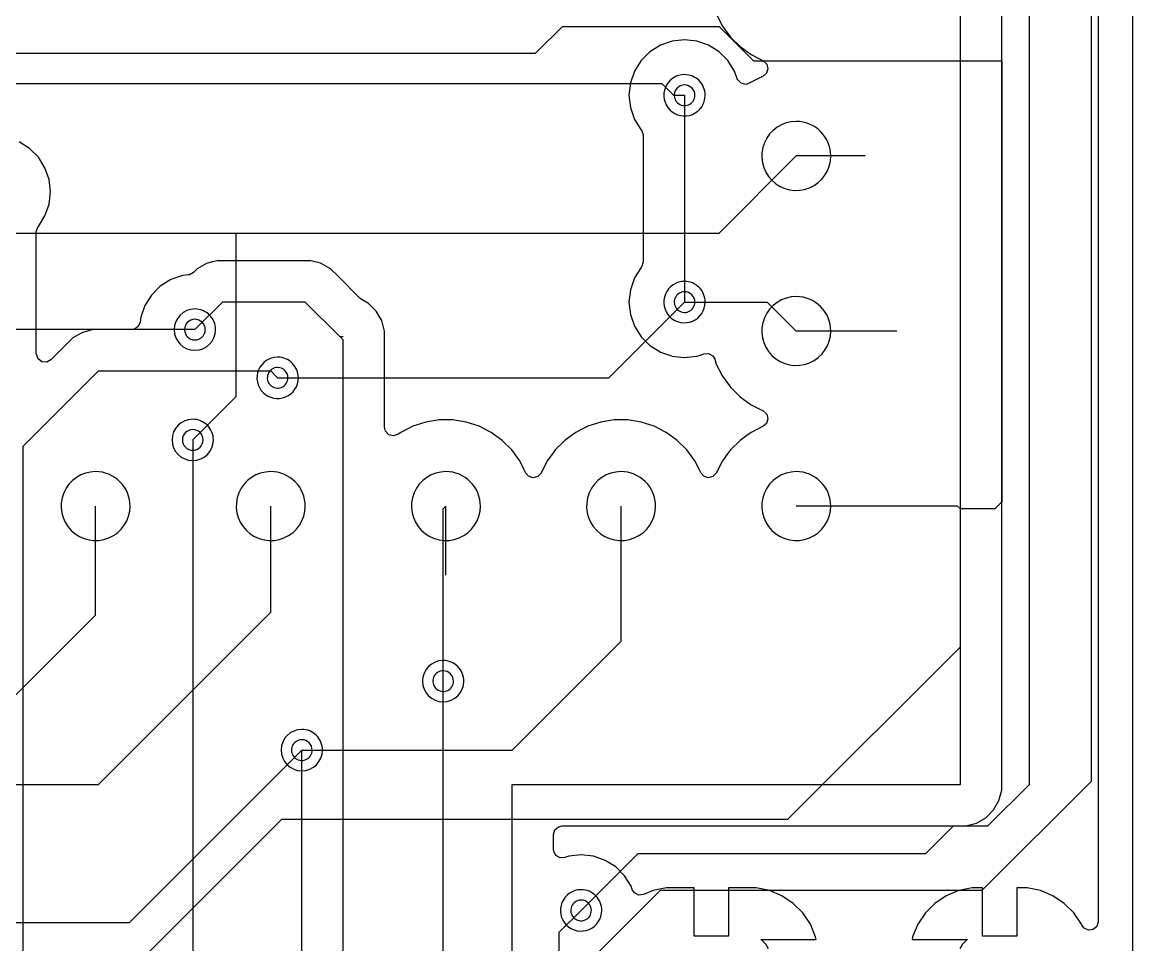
# Model space of a CAD drawing. Header units: millimetres. Extents: x 10 to 287, y 10 to 200.
# Drawn here: x 129.4 to 145.5, y 120.68 to 134.07 of the extents above; entities that cross this region are included whole.
import ezdxf

# ---------------------------------------------------------------- set-up
doc = ezdxf.new("R2010")
doc.units = ezdxf.units.MM
doc.layers.get('0').update_dxf_attribs({"linetype": 'CONTINUOUS'})

msp = doc.modelspace()

# ---------------------------------------------------------------- linework, layer by layer
at = {"color": 7}
for points in [[(144.9995, 149.0002), (144.9995, 121.0152), (144.9798, 120.9482), (144.927, 120.9024), (144.8579, 120.8925), (144.7943, 120.9215), (144.7609, 120.9678), (144.7555, 120.9809), (144.7555, 120.9809), (144.6461, 121.1447), (144.6461, 121.1447), (144.5068, 121.2839), (144.5068, 121.284), (144.343, 121.3934), (144.343, 121.3934), (144.161, 121.4688), (144.161, 121.4688), (143.9678, 121.5072), (143.8193, 121.5072), (143.8193, 120.8072), (143.3193, 120.8072), (143.3193, 121.5072), (143.1708, 121.5072), (142.9776, 121.4688), (142.9776, 121.4688), (142.7956, 121.3934), (142.7956, 121.3934), (142.6319, 121.284), (142.6318, 121.2839), (142.4926, 121.1447), (142.4926, 121.1447), (142.3831, 120.9809), (142.3831, 120.9809), (142.3077, 120.7989), (142.3077, 120.7989), (142.2995, 120.7572), (143.1023, 120.7572), (143.0851, 120.7473), (143.0293, 120.6914), (142.9898, 120.623)], [(145.5, 110.8072), (145.5, 148.1072)], [(144.9, 123.0587), (144.9, 147.1072)], [(140.2189, 120.623), (140.1794, 120.6914), (140.1235, 120.7473), (140.1063, 120.7572), (140.9092, 120.7572), (140.9009, 120.7989), (140.9009, 120.7989), (140.8255, 120.9809), (140.8255, 120.9809), (140.7161, 121.1447), (140.7161, 121.1447), (140.5768, 121.2839), (140.5768, 121.284), (140.413, 121.3934), (140.413, 121.3934), (140.231, 121.4688), (140.231, 121.4688), (140.0378, 121.5072), (139.6393, 121.5072), (139.6393, 120.8072), (139.1393, 120.8072), (139.1393, 121.5072), (138.7408, 121.5072), (138.5476, 121.4688), (138.5476, 121.4688), (138.4067, 121.4104), (138.3372, 121.4029), (138.2748, 121.4342), (138.2422, 121.484), (138.2258, 121.531), (138.2258, 121.531), (138.1298, 121.6837), (138.0023, 121.8113), (137.8995, 121.8759), (137.8495, 121.9073), (137.6793, 121.9668), (137.6792, 121.9668), (137.5, 121.987), (137.5, 121.987), (137.3208, 121.9668), (137.3207, 121.9668), (137.2655, 121.9475), (137.1957, 121.9439), (137.135, 121.9787), (137.1028, 122.0406), (137.1005, 122.0645), (137.1005, 122.2827), (137.1202, 122.3497), (137.173, 122.3955), (137.2245, 122.4067), (143.0791, 122.4067), (143.0791, 122.4067), (143.2318, 122.4476), (143.3687, 122.5267), (143.4805, 122.6385), (143.5596, 122.7754), (143.6005, 122.9281), (143.6005, 146.0863)], [(143, 123.0072), (143, 146.0072)], [(144, 123.0072), (144, 144.0072)], [(139.4611, 134.1872), (139.5505, 134.0118), (139.6662, 133.8526), (139.8054, 133.7134), (139.9646, 133.5977), (140.088, 133.5348), (140.1412, 133.5077), (140.192, 133.4597), (140.2088, 133.3919), (140.1863, 133.3258), (140.1412, 133.2867), (139.9646, 133.1967), (139.9537, 133.1888), (139.8879, 133.1653), (139.8198, 133.1812), (139.7711, 133.2313), (139.7638, 133.2482), (139.7258, 133.3567), (139.6688, 133.4475), (139.6298, 133.5095), (139.5023, 133.637), (139.3495, 133.733), (139.1793, 133.7926), (139.1792, 133.7926), (139, 133.8128), (139, 133.8128), (138.8208, 133.7926), (138.8207, 133.7926), (138.6505, 133.733), (138.4977, 133.637), (138.3702, 133.5095), (138.2742, 133.3567), (138.2146, 133.1865), (138.2146, 133.1865), (138.1944, 133.0072), (138.1944, 133.0072), (138.2146, 132.828), (138.2146, 132.8279), (138.2742, 132.6577), (138.3345, 132.5617), (138.3673, 132.5095), (138.3702, 132.5049), (138.3724, 132.5021), (138.3733, 132.4999), (138.3739, 132.499), (138.3737, 132.4989), (138.3989, 132.4374), (138.3995, 132.4248), (138.3995, 130.5896), (138.3798, 130.5226), (138.3724, 130.5123), (138.3702, 130.5095), (138.2742, 130.3567), (138.2146, 130.1865), (138.2146, 130.1865), (138.1944, 130.0072), (138.1944, 130.0072), (138.2146, 129.828), (138.2146, 129.8279), (138.2742, 129.6577), (138.3565, 129.5267), (138.3702, 129.5049), (138.4977, 129.3774), (138.5125, 129.3681), (138.6298, 129.2944), (138.6505, 129.2814), (138.8099, 129.2256), (138.8207, 129.2218), (138.8208, 129.2218), (139, 129.2016), (139, 129.2016), (139, 129.2016), (139.1792, 129.2218), (139.1793, 129.2218), (139.1793, 129.2218), (139.1793, 129.2218), (139.1793, 129.2218), (139.2104, 129.2327), (139.2792, 129.2568), (139.349, 129.2604), (139.4096, 129.2256), (139.4381, 129.1781), (139.4611, 129.1072), (139.5505, 128.9318), (139.6662, 128.7726), (139.8054, 128.6334), (139.9646, 128.5177), (140.0606, 128.4688), (140.1412, 128.4277), (140.192, 128.3797), (140.2088, 128.3119), (140.1863, 128.2458), (140.1412, 128.2067), (139.9646, 128.1167), (139.9013, 128.0708), (139.8054, 128.001), (139.8054, 128.001), (139.8054, 128.001), (139.6662, 127.8618), (139.6662, 127.8618), (139.6662, 127.8618), (139.6255, 127.8058), (139.5505, 127.7026), (139.4605, 127.526), (139.4125, 127.4752), (139.3447, 127.4584), (139.2786, 127.4809), (139.2395, 127.526), (139.2112, 127.5815), (139.1495, 127.7026), (139.0338, 127.8618), (138.8946, 128.001), (138.7354, 128.1167), (138.7163, 128.1265), (138.56, 128.2061), (138.3728, 128.2669), (138.1784, 128.2977), (138.1784, 128.2977), (137.9816, 128.2977), (137.9816, 128.2977), (137.7872, 128.2669), (137.6, 128.2061), (137.4246, 128.1167), (137.3613, 128.0708), (137.2654, 128.001), (137.2654, 128.001), (137.2654, 128.001), (137.1262, 127.8618), (137.1262, 127.8618), (137.1262, 127.8618), (137.0855, 127.8058), (137.0105, 127.7026), (136.9205, 127.526), (136.8725, 127.4752), (136.8047, 127.4584), (136.7386, 127.4809), (136.6995, 127.526), (136.6712, 127.5815), (136.6095, 127.7026), (136.4938, 127.8618), (136.3546, 128.001), (136.1954, 128.1167), (136.1763, 128.1265), (136.02, 128.2061), (135.8328, 128.2669), (135.6384, 128.2977), (135.6384, 128.2977), (135.4416, 128.2977), (135.4416, 128.2977), (135.2472, 128.2669), (135.06, 128.2061), (134.8846, 128.1167), (134.8474, 128.0897), (134.7816, 128.0662), (134.7135, 128.082), (134.6648, 128.1321), (134.6505, 128.19), (134.6505, 129.3681), (134.6505, 129.3682), (134.6505, 129.5439), (134.6505, 129.5439), (134.6505, 129.5869), (134.6505, 129.5869), (134.6096, 129.7396), (134.5776, 129.795), (134.5305, 129.8766), (134.5305, 129.8766), (134.4187, 129.9884), (134.4187, 129.9884), (134.313, 130.0494), (134.2873, 130.0691), (133.9805, 130.3759), (133.8687, 130.4877), (133.8687, 130.4877), (133.7669, 130.5465), (133.7669, 130.5465), (133.7318, 130.5668), (133.7318, 130.5668), (133.7193, 130.5701), (133.5791, 130.6077), (133.4209, 130.6077), (133.4133, 130.6077), (133.4133, 130.6077), (132.2209, 130.6077), (132.18, 130.5967), (132.18, 130.5967), (132.1534, 130.5896), (132.0682, 130.5668), (132.0682, 130.5668), (131.9313, 130.4877), (131.8815, 130.4379), (131.8201, 130.4044), (131.8077, 130.4024), (131.7207, 130.3926), (131.5505, 130.333), (131.3977, 130.237), (131.2702, 130.1095), (131.1742, 129.9567), (131.1146, 129.7865), (131.1069, 129.7178), (131.0798, 129.6534), (131.0222, 129.6138), (130.9837, 129.6077), (130.5867, 129.6077), (130.5867, 129.6077), (130.5791, 129.6077), (130.4209, 129.6077), (130.3446, 129.5872), (130.2682, 129.5668), (130.2682, 129.5668), (130.1313, 129.4877), (130.1313, 129.4877), (129.8122, 129.1686), (129.7509, 129.1351), (129.6812, 129.1401), (129.6252, 129.182), (129.6008, 129.2475), (129.6005, 129.2563), (129.6005, 131.0248), (129.6202, 131.0918), (129.6276, 131.1021), (129.6298, 131.1049), (129.6298, 131.1049), (129.7258, 131.2577), (129.7854, 131.4279), (129.7854, 131.428), (129.8056, 131.6072), (129.8056, 131.6072), (129.7854, 131.7865), (129.7854, 131.7865), (129.7392, 131.9183), (129.7258, 131.9567), (129.6298, 132.1095), (129.5023, 132.237), (129.3495, 132.333)], [(136.84, 133.6172), (137.23, 134.0072)], [(137.23, 134.0072), (139.5, 134.0072)], [(139.5, 134.0072), (140, 133.5072)], [(99.61, 133.6172), (136.84, 133.6172)], [(140, 133.5072), (143.6, 133.5072)], [(143.6, 133.5072), (143.6, 127.1072)], [(101.07, 133.1772), (138.67, 133.1772)], [(138.67, 133.1772), (138.84, 133.0072)], [(138.84, 133.0072), (139, 133.0072)], [(139, 133.0072), (139, 130.0072)], [(139.5, 131.0072), (140.62, 132.1272)], [(141.62, 132.1272), (140.62, 132.1272)], [(141.62, 132.1272), (140.62, 132.1272)], [(141.62, 132.1272), (140.62, 132.1272)], [(141.62, 132.1272), (140.62, 132.1272)], [(102, 130.5072), (102.5, 131.0072), (132.5, 131.0072)], [(132.5, 131.0072), (139.5, 131.0072)], [(132.5, 128.6386), (132.5, 131.0072)], [(132.3, 130.0072), (131.9, 129.6072)], [(133.5, 130.0072), (132.3, 130.0072)], [(134, 129.5072), (133.5, 130.0072)], [(137.9007, 128.9079), (139, 130.0072)], [(139, 130.0072), (140.2, 130.0072)], [(140.2, 130.0072), (140.62, 129.5872)], [(131.9, 129.6072), (125.4, 129.6072)], [(134.05, 129.4572), (134, 129.5072), (134, 129.5072)], [(134.0007, 129.5079), (134.05, 129.5079)], [(141.62, 129.5872), (140.62, 129.5872)], [(141.62, 129.5872), (140.62, 129.5872)], [(141.62, 129.5872), (140.62, 129.5872)], [(142.08, 129.5872), (140.62, 129.5872)], [(141.62, 129.5872), (140.62, 129.5872)], [(134.05, 116.5572), (134.05, 129.4572)], [(129.41, 127.9172), (130.5, 129.0072)], [(130.5, 129.0072), (133.0007, 129.0072)], [(133.0007, 129.0072), (133.1, 128.9079)], [(133.1, 128.9079), (137.9007, 128.9079)], [(131.8686, 128.0072), (132.5, 128.6386)], [(129.41, 117.0972), (129.41, 127.9172)], [(131.8686, 128.0072), (131.8686, 116.6386)], [(143.6, 127.1072), (143.5, 127.0072), (143, 127.0072)], [(130.46, 126.0472), (130.46, 127.0472)], [(130.46, 126.0472), (130.46, 127.0472)], [(130.46, 126.0472), (130.46, 127.0472)], [(130.46, 125.4672), (130.46, 127.0472)], [(130.46, 126.0472), (130.46, 127.0472)], [(133, 126.0472), (133, 127.0472)], [(133, 126.0472), (133, 127.0472)], [(133, 126.0472), (133, 127.0472)], [(133, 125.5072), (133, 127.0472)], [(133, 126.0472), (133, 127.0472)], [(135.5, 127.0072), (135.54, 127.0472)], [(135.5, 124.5072), (135.5, 127.0072)], [(135.54, 126.0472), (135.54, 127.0472)], [(135.54, 126.0472), (135.54, 127.0472)], [(135.54, 126.0472), (135.54, 127.0472)], [(135.54, 126.0472), (135.54, 127.0472)], [(138.08, 126.0472), (138.08, 127.0472)], [(138.08, 126.0472), (138.08, 127.0472)], [(138.08, 126.0472), (138.08, 127.0472)], [(138.08, 125.0872), (138.08, 127.0472)], [(138.08, 126.0472), (138.08, 127.0472)], [(141.62, 127.0472), (140.62, 127.0472)], [(141.62, 127.0472), (140.62, 127.0472)], [(141.62, 127.0472), (140.62, 127.0472)], [(142.96, 127.0472), (140.62, 127.0472)], [(141.62, 127.0472), (140.62, 127.0472)], [(143, 127.0072), (142.96, 127.0472)], [(143, 125.0072), (143, 127.0072)], [(129, 124.0072), (130.46, 125.4672)], [(130.5, 123.0072), (133, 125.5072)], [(136.5, 123.5072), (138.08, 125.0872)], [(140.5, 122.5072), (143, 125.0072)], [(135.5, 117.0072), (135.5, 124.5072)], [(130.95, 121.0072), (133.45, 123.5072)], [(132.4343, 116.0729), (133.45, 117.0886), (133.45, 123.5072)], [(133.45, 123.5072), (136.5, 123.5072)], [(143.3157, 121.4744), (144.9, 123.0587)], [(128, 123.0072), (130.5, 123.0072)], [(136.3843, 118.0072), (136.5, 118.1229), (136.5, 123.0072), (143, 123.0072)], [(143.4, 122.4072), (144, 123.0072)], [(130.66, 120.0072), (133.16, 122.5072)], [(133.16, 122.5072), (140.5, 122.5072)], [(142.5, 122.0072), (142.9, 122.4072)], [(142.9, 122.4072), (143.4, 122.4072)], [(137.5, 121.1815), (138.3257, 122.0072)], [(138.3257, 122.0072), (142.5, 122.0072)], [(137.1843, 120.0072), (138.6515, 121.4744)], [(138.6515, 121.4744), (143.3157, 121.4744)], [(137.1843, 120.8658), (137.5, 121.1815)], [(121.5, 121.0072), (130.95, 121.0072)], [(137.1843, 116.0072), (137.1843, 120.8658)]]:
    msp.add_lwpolyline(points, dxfattribs=at)
for points in [[(139, 133.3072)], [(139, 133.3072)], [(139, 133.1572)], [(139, 133.1572)], [(140.62, 132.6272)], [(140.62, 132.6272)], [(140.62, 132.6272)], [(140.62, 132.6272)], [(139, 130.3072)], [(139, 130.3072)], [(139, 130.1572)], [(139, 130.1572)], [(140.62, 130.0872)], [(140.62, 130.0872)], [(140.62, 130.0872)], [(140.62, 130.0872)], [(131.9, 129.9072)], [(131.9, 129.9072)], [(131.9, 129.7572)], [(131.9, 129.7572)], [(133.1, 129.2079)], [(133.1, 129.2079)], [(133.1, 129.0579)], [(133.1, 129.0579)], [(131.8686, 128.3072)], [(131.8686, 128.3072)], [(131.8686, 128.1572)], [(131.8686, 128.1572)], [(130.46, 127.5472)], [(130.46, 127.5472)], [(130.46, 127.5472)], [(130.46, 127.5472)], [(133, 127.5472)], [(133, 127.5472)], [(133, 127.5472)], [(133, 127.5472)], [(135.54, 127.5472)], [(135.54, 127.5472)], [(135.54, 127.5472)], [(135.54, 127.5472)], [(138.08, 127.5472)], [(138.08, 127.5472)], [(138.08, 127.5472)], [(138.08, 127.5472)], [(140.62, 127.5472)], [(140.62, 127.5472)], [(140.62, 127.5472)], [(140.62, 127.5472)], [(135.5, 124.8072)], [(135.5, 124.8072)], [(135.5, 124.6572)], [(135.5, 124.6572)], [(133.45, 123.8072)], [(133.45, 123.8072)], [(133.45, 123.6572)], [(133.45, 123.6572)], [(137.5, 121.4815)], [(137.5, 121.4815)], [(137.5, 121.3315)], [(137.5, 121.3315)]]:
    msp.add_lwpolyline(points, close=True, dxfattribs=at)
for points in [[(139, 133.3072), (138.878661, 133.3072), (138.76927, 133.234107), (138.722836, 133.122005)], [(139, 133.3072), (138.878661, 133.3072), (138.76927, 133.234107), (138.722836, 133.122005)], [(139.212132, 133.219332), (139.155871, 133.275593), (139.079565, 133.3072), (139, 133.3072)], [(139.212132, 133.219332), (139.155871, 133.275593), (139.079565, 133.3072), (139, 133.3072)], [(139.3, 133.0072), (139.3, 133.086765), (139.268393, 133.163071), (139.212132, 133.219332)], [(139.3, 133.0072), (139.3, 133.086765), (139.268393, 133.163071), (139.212132, 133.219332)], [(138.722836, 133.122005), (138.676402, 133.009903), (138.702069, 132.880867), (138.787868, 132.795068)], [(138.722836, 133.122005), (138.676402, 133.009903), (138.702069, 132.880867), (138.787868, 132.795068)], [(138.861418, 133.064603), (138.838201, 133.008551), (138.851034, 132.944034), (138.893934, 132.901134)], [(138.861418, 133.064603), (138.838201, 133.008551), (138.851034, 132.944034), (138.893934, 132.901134)], [(139, 133.1572), (138.939331, 133.1572), (138.884635, 133.120654), (138.861418, 133.064603)], [(139, 133.1572), (138.939331, 133.1572), (138.884635, 133.120654), (138.861418, 133.064603)], [(139.106066, 133.113266), (139.077936, 133.141396), (139.039782, 133.1572), (139, 133.1572)], [(139.106066, 133.113266), (139.077936, 133.141396), (139.039782, 133.1572), (139, 133.1572)], [(139.15, 133.0072), (139.15, 133.046982), (139.134196, 133.085136), (139.106066, 133.113266)], [(139.15, 133.0072), (139.15, 133.046982), (139.134196, 133.085136), (139.106066, 133.113266)], [(138.893934, 132.901134), (138.936834, 132.858234), (139.001351, 132.845401), (139.057403, 132.868618)], [(138.893934, 132.901134), (138.936834, 132.858234), (139.001351, 132.845401), (139.057403, 132.868618)], [(139.057403, 132.868618), (139.113454, 132.891835), (139.15, 132.946531), (139.15, 133.0072)], [(139.057403, 132.868618), (139.113454, 132.891835), (139.15, 132.946531), (139.15, 133.0072)], [(139.114805, 132.730036), (139.226907, 132.77647), (139.3, 132.885861), (139.3, 133.0072)], [(139.114805, 132.730036), (139.226907, 132.77647), (139.3, 132.885861), (139.3, 133.0072)], [(138.787868, 132.795068), (138.873667, 132.709269), (139.002703, 132.683602), (139.114805, 132.730036)], [(138.787868, 132.795068), (138.873667, 132.709269), (139.002703, 132.683602), (139.114805, 132.730036)], [(140.62, 132.6272), (140.417769, 132.6272), (140.235451, 132.505379), (140.15806, 132.318542)], [(140.62, 132.6272), (140.417769, 132.6272), (140.235451, 132.505379), (140.15806, 132.318542)], [(140.62, 132.6272), (140.417769, 132.6272), (140.235451, 132.505379), (140.15806, 132.318542)], [(140.62, 132.6272), (140.417769, 132.6272), (140.235451, 132.505379), (140.15806, 132.318542)], [(140.973553, 132.480753), (140.879785, 132.574522), (140.752608, 132.6272), (140.62, 132.6272)], [(140.973553, 132.480753), (140.879785, 132.574522), (140.752608, 132.6272), (140.62, 132.6272)], [(140.973553, 132.480753), (140.879785, 132.574522), (140.752608, 132.6272), (140.62, 132.6272)], [(140.973553, 132.480753), (140.879785, 132.574522), (140.752608, 132.6272), (140.62, 132.6272)], [(141.12, 132.1272), (141.12, 132.259808), (141.067322, 132.386985), (140.973553, 132.480753)], [(141.12, 132.1272), (141.12, 132.259808), (141.067322, 132.386985), (140.973553, 132.480753)], [(141.12, 132.1272), (141.12, 132.259808), (141.067322, 132.386985), (140.973553, 132.480753)], [(141.12, 132.1272), (141.12, 132.259808), (141.067322, 132.386985), (140.973553, 132.480753)], [(140.15806, 132.318542), (140.08067, 132.131705), (140.123448, 131.916646), (140.266447, 131.773647)], [(140.15806, 132.318542), (140.08067, 132.131705), (140.123448, 131.916646), (140.266447, 131.773647)], [(140.15806, 132.318542), (140.08067, 132.131705), (140.123448, 131.916646), (140.266447, 131.773647)], [(140.15806, 132.318542), (140.08067, 132.131705), (140.123448, 131.916646), (140.266447, 131.773647)], [(140.811342, 131.66526), (140.998179, 131.742651), (141.12, 131.924969), (141.12, 132.1272)], [(140.811342, 131.66526), (140.998179, 131.742651), (141.12, 131.924969), (141.12, 132.1272)], [(140.811342, 131.66526), (140.998179, 131.742651), (141.12, 131.924969), (141.12, 132.1272)], [(140.811342, 131.66526), (140.998179, 131.742651), (141.12, 131.924969), (141.12, 132.1272)], [(140.266447, 131.773647), (140.409446, 131.630648), (140.624505, 131.58787), (140.811342, 131.66526)], [(140.266447, 131.773647), (140.409446, 131.630648), (140.624505, 131.58787), (140.811342, 131.66526)], [(140.266447, 131.773647), (140.409446, 131.630648), (140.624505, 131.58787), (140.811342, 131.66526)], [(140.266447, 131.773647), (140.409446, 131.630648), (140.624505, 131.58787), (140.811342, 131.66526)], [(139, 130.3072), (138.878661, 130.3072), (138.76927, 130.234107), (138.722836, 130.122005)], [(139, 130.3072), (138.878661, 130.3072), (138.76927, 130.234107), (138.722836, 130.122005)], [(139.212132, 130.219332), (139.155871, 130.275593), (139.079565, 130.3072), (139, 130.3072)], [(139.212132, 130.219332), (139.155871, 130.275593), (139.079565, 130.3072), (139, 130.3072)], [(138.722836, 130.122005), (138.676402, 130.009903), (138.702069, 129.880867), (138.787868, 129.795068)], [(138.722836, 130.122005), (138.676402, 130.009903), (138.702069, 129.880867), (138.787868, 129.795068)], [(139, 130.1572), (138.939331, 130.1572), (138.884635, 130.120654), (138.861418, 130.064603)], [(139, 130.1572), (138.939331, 130.1572), (138.884635, 130.120654), (138.861418, 130.064603)], [(139.106066, 130.113266), (139.077936, 130.141396), (139.039782, 130.1572), (139, 130.1572)], [(139.106066, 130.113266), (139.077936, 130.141396), (139.039782, 130.1572), (139, 130.1572)], [(139.3, 130.0072), (139.3, 130.086765), (139.268393, 130.163071), (139.212132, 130.219332)], [(139.3, 130.0072), (139.3, 130.086765), (139.268393, 130.163071), (139.212132, 130.219332)], [(138.861418, 130.064603), (138.838201, 130.008551), (138.851034, 129.944034), (138.893934, 129.901134)], [(138.861418, 130.064603), (138.838201, 130.008551), (138.851034, 129.944034), (138.893934, 129.901134)], [(139.057403, 129.868618), (139.113454, 129.891835), (139.15, 129.946531), (139.15, 130.0072)], [(139.057403, 129.868618), (139.113454, 129.891835), (139.15, 129.946531), (139.15, 130.0072)], [(139.15, 130.0072), (139.15, 130.046982), (139.134196, 130.085136), (139.106066, 130.113266)], [(139.15, 130.0072), (139.15, 130.046982), (139.134196, 130.085136), (139.106066, 130.113266)], [(139.114805, 129.730036), (139.226907, 129.77647), (139.3, 129.885861), (139.3, 130.0072)], [(139.114805, 129.730036), (139.226907, 129.77647), (139.3, 129.885861), (139.3, 130.0072)], [(140.62, 130.0872), (140.417769, 130.0872), (140.235451, 129.965379), (140.15806, 129.778542)], [(140.62, 130.0872), (140.417769, 130.0872), (140.235451, 129.965379), (140.15806, 129.778542)], [(140.62, 130.0872), (140.417769, 130.0872), (140.235451, 129.965379), (140.15806, 129.778542)], [(140.62, 130.0872), (140.417769, 130.0872), (140.235451, 129.965379), (140.15806, 129.778542)], [(140.973553, 129.940753), (140.879785, 130.034522), (140.752608, 130.0872), (140.62, 130.0872)], [(140.973553, 129.940753), (140.879785, 130.034522), (140.752608, 130.0872), (140.62, 130.0872)], [(140.973553, 129.940753), (140.879785, 130.034522), (140.752608, 130.0872), (140.62, 130.0872)], [(140.973553, 129.940753), (140.879785, 130.034522), (140.752608, 130.0872), (140.62, 130.0872)], [(131.9, 129.9072), (131.734315, 129.9072), (131.6, 129.772885), (131.6, 129.6072)], [(131.9, 129.9072), (131.734315, 129.9072), (131.6, 129.772885), (131.6, 129.6072)], [(132.112132, 129.819332), (132.055871, 129.875593), (131.979565, 129.9072), (131.9, 129.9072)], [(132.112132, 129.819332), (132.055871, 129.875593), (131.979565, 129.9072), (131.9, 129.9072)], [(132.2, 129.6072), (132.2, 129.686765), (132.168393, 129.763071), (132.112132, 129.819332)], [(132.2, 129.6072), (132.2, 129.686765), (132.168393, 129.763071), (132.112132, 129.819332)], [(138.893934, 129.901134), (138.936834, 129.858234), (139.001351, 129.845401), (139.057403, 129.868618)], [(138.893934, 129.901134), (138.936834, 129.858234), (139.001351, 129.845401), (139.057403, 129.868618)], [(141.12, 129.5872), (141.12, 129.719808), (141.067322, 129.846985), (140.973553, 129.940753)], [(141.12, 129.5872), (141.12, 129.719808), (141.067322, 129.846985), (140.973553, 129.940753)], [(141.12, 129.5872), (141.12, 129.719808), (141.067322, 129.846985), (140.973553, 129.940753)], [(141.12, 129.5872), (141.12, 129.719808), (141.067322, 129.846985), (140.973553, 129.940753)], [(131.9, 129.7572), (131.817157, 129.7572), (131.75, 129.690043), (131.75, 129.6072)], [(131.9, 129.7572), (131.817157, 129.7572), (131.75, 129.690043), (131.75, 129.6072)], [(132.006066, 129.713266), (131.977936, 129.741396), (131.939782, 129.7572), (131.9, 129.7572)], [(132.006066, 129.713266), (131.977936, 129.741396), (131.939782, 129.7572), (131.9, 129.7572)], [(132.05, 129.6072), (132.05, 129.646982), (132.034196, 129.685136), (132.006066, 129.713266)], [(132.05, 129.6072), (132.05, 129.646982), (132.034196, 129.685136), (132.006066, 129.713266)], [(138.787868, 129.795068), (138.873667, 129.709269), (139.002703, 129.683602), (139.114805, 129.730036)], [(138.787868, 129.795068), (138.873667, 129.709269), (139.002703, 129.683602), (139.114805, 129.730036)], [(140.15806, 129.778542), (140.08067, 129.591705), (140.123448, 129.376646), (140.266447, 129.233647)], [(140.15806, 129.778542), (140.08067, 129.591705), (140.123448, 129.376646), (140.266447, 129.233647)], [(140.15806, 129.778542), (140.08067, 129.591705), (140.123448, 129.376646), (140.266447, 129.233647)], [(140.15806, 129.778542), (140.08067, 129.591705), (140.123448, 129.376646), (140.266447, 129.233647)], [(131.6, 129.6072), (131.6, 129.441515), (131.734315, 129.3072), (131.9, 129.3072)], [(131.6, 129.6072), (131.6, 129.441515), (131.734315, 129.3072), (131.9, 129.3072)], [(131.75, 129.6072), (131.75, 129.524357), (131.817157, 129.4572), (131.9, 129.4572)], [(131.75, 129.6072), (131.75, 129.524357), (131.817157, 129.4572), (131.9, 129.4572)], [(131.9, 129.3072), (132.065685, 129.3072), (132.2, 129.441515), (132.2, 129.6072)], [(131.9, 129.4572), (131.982843, 129.4572), (132.05, 129.524357), (132.05, 129.6072)], [(131.9, 129.3072), (132.065685, 129.3072), (132.2, 129.441515), (132.2, 129.6072)], [(131.9, 129.4572), (131.982843, 129.4572), (132.05, 129.524357), (132.05, 129.6072)], [(140.811342, 129.12526), (140.998179, 129.202651), (141.12, 129.384969), (141.12, 129.5872)], [(140.811342, 129.12526), (140.998179, 129.202651), (141.12, 129.384969), (141.12, 129.5872)], [(140.811342, 129.12526), (140.998179, 129.202651), (141.12, 129.384969), (141.12, 129.5872)], [(140.811342, 129.12526), (140.998179, 129.202651), (141.12, 129.384969), (141.12, 129.5872)], [(133.1, 129.2079), (132.978661, 129.2079), (132.86927, 129.134807), (132.822836, 129.022705)], [(133.1, 129.2079), (132.978661, 129.2079), (132.86927, 129.134807), (132.822836, 129.022705)], [(133.312132, 129.120032), (133.255871, 129.176293), (133.179565, 129.2079), (133.1, 129.2079)], [(133.312132, 129.120032), (133.255871, 129.176293), (133.179565, 129.2079), (133.1, 129.2079)], [(140.266447, 129.233647), (140.409446, 129.090648), (140.624505, 129.04787), (140.811342, 129.12526)], [(140.266447, 129.233647), (140.409446, 129.090648), (140.624505, 129.04787), (140.811342, 129.12526)], [(140.266447, 129.233647), (140.409446, 129.090648), (140.624505, 129.04787), (140.811342, 129.12526)], [(140.266447, 129.233647), (140.409446, 129.090648), (140.624505, 129.04787), (140.811342, 129.12526)], [(132.822836, 129.022705), (132.776402, 128.910603), (132.802069, 128.781567), (132.887868, 128.695768)], [(132.822836, 129.022705), (132.776402, 128.910603), (132.802069, 128.781567), (132.887868, 128.695768)], [(133.1, 129.0579), (133.039331, 129.0579), (132.984635, 129.021354), (132.961418, 128.965303)], [(133.1, 129.0579), (133.039331, 129.0579), (132.984635, 129.021354), (132.961418, 128.965303)], [(133.206066, 129.013966), (133.177936, 129.042096), (133.139782, 129.0579), (133.1, 129.0579)], [(133.206066, 129.013966), (133.177936, 129.042096), (133.139782, 129.0579), (133.1, 129.0579)], [(133.25, 128.9079), (133.25, 128.947682), (133.234196, 128.985836), (133.206066, 129.013966)], [(133.25, 128.9079), (133.25, 128.947682), (133.234196, 128.985836), (133.206066, 129.013966)], [(133.4, 128.9079), (133.4, 128.987465), (133.368393, 129.063771), (133.312132, 129.120032)], [(133.4, 128.9079), (133.4, 128.987465), (133.368393, 129.063771), (133.312132, 129.120032)], [(132.961418, 128.965303), (132.938201, 128.909251), (132.951034, 128.844734), (132.993934, 128.801834)], [(132.961418, 128.965303), (132.938201, 128.909251), (132.951034, 128.844734), (132.993934, 128.801834)], [(133.157403, 128.769318), (133.213454, 128.792535), (133.25, 128.847231), (133.25, 128.9079)], [(133.157403, 128.769318), (133.213454, 128.792535), (133.25, 128.847231), (133.25, 128.9079)], [(133.214805, 128.630736), (133.326907, 128.67717), (133.4, 128.786561), (133.4, 128.9079)], [(133.214805, 128.630736), (133.326907, 128.67717), (133.4, 128.786561), (133.4, 128.9079)], [(132.887868, 128.695768), (132.973667, 128.609969), (133.102703, 128.584302), (133.214805, 128.630736)], [(132.887868, 128.695768), (132.973667, 128.609969), (133.102703, 128.584302), (133.214805, 128.630736)], [(132.993934, 128.801834), (133.036834, 128.758934), (133.101351, 128.746101), (133.157403, 128.769318)], [(132.993934, 128.801834), (133.036834, 128.758934), (133.101351, 128.746101), (133.157403, 128.769318)], [(131.8686, 128.3072), (131.702915, 128.3072), (131.5686, 128.172885), (131.5686, 128.0072)], [(131.8686, 128.3072), (131.702915, 128.3072), (131.5686, 128.172885), (131.5686, 128.0072)], [(132.080732, 128.219332), (132.024471, 128.275593), (131.948165, 128.3072), (131.8686, 128.3072)], [(132.080732, 128.219332), (132.024471, 128.275593), (131.948165, 128.3072), (131.8686, 128.3072)], [(132.1686, 128.0072), (132.1686, 128.086765), (132.136993, 128.163071), (132.080732, 128.219332)], [(132.1686, 128.0072), (132.1686, 128.086765), (132.136993, 128.163071), (132.080732, 128.219332)], [(131.8686, 128.1572), (131.785757, 128.1572), (131.7186, 128.090043), (131.7186, 128.0072)], [(131.8686, 128.1572), (131.785757, 128.1572), (131.7186, 128.090043), (131.7186, 128.0072)], [(131.974666, 128.113266), (131.946536, 128.141396), (131.908382, 128.1572), (131.8686, 128.1572)], [(131.974666, 128.113266), (131.946536, 128.141396), (131.908382, 128.1572), (131.8686, 128.1572)], [(132.0186, 128.0072), (132.0186, 128.046982), (132.002796, 128.085136), (131.974666, 128.113266)], [(132.0186, 128.0072), (132.0186, 128.046982), (132.002796, 128.085136), (131.974666, 128.113266)], [(131.5686, 128.0072), (131.5686, 127.841515), (131.702915, 127.7072), (131.8686, 127.7072)], [(131.5686, 128.0072), (131.5686, 127.841515), (131.702915, 127.7072), (131.8686, 127.7072)], [(131.7186, 128.0072), (131.7186, 127.924357), (131.785757, 127.8572), (131.8686, 127.8572)], [(131.7186, 128.0072), (131.7186, 127.924357), (131.785757, 127.8572), (131.8686, 127.8572)], [(131.8686, 127.7072), (132.034285, 127.7072), (132.1686, 127.841515), (132.1686, 128.0072)], [(131.8686, 127.8572), (131.951443, 127.8572), (132.0186, 127.924357), (132.0186, 128.0072)], [(131.8686, 127.7072), (132.034285, 127.7072), (132.1686, 127.841515), (132.1686, 128.0072)], [(131.8686, 127.8572), (131.951443, 127.8572), (132.0186, 127.924357), (132.0186, 128.0072)], [(130.46, 127.5472), (130.257769, 127.5472), (130.075451, 127.425379), (129.99806, 127.238542)], [(130.46, 127.5472), (130.257769, 127.5472), (130.075451, 127.425379), (129.99806, 127.238542)], [(130.46, 127.5472), (130.257769, 127.5472), (130.075451, 127.425379), (129.99806, 127.238542)], [(130.46, 127.5472), (130.257769, 127.5472), (130.075451, 127.425379), (129.99806, 127.238542)], [(130.813553, 127.400753), (130.719785, 127.494522), (130.592608, 127.5472), (130.46, 127.5472)], [(130.813553, 127.400753), (130.719785, 127.494522), (130.592608, 127.5472), (130.46, 127.5472)], [(130.813553, 127.400753), (130.719785, 127.494522), (130.592608, 127.5472), (130.46, 127.5472)], [(130.813553, 127.400753), (130.719785, 127.494522), (130.592608, 127.5472), (130.46, 127.5472)], [(133, 127.5472), (132.797769, 127.5472), (132.615451, 127.425379), (132.53806, 127.238542)], [(133, 127.5472), (132.797769, 127.5472), (132.615451, 127.425379), (132.53806, 127.238542)], [(133, 127.5472), (132.797769, 127.5472), (132.615451, 127.425379), (132.53806, 127.238542)], [(133, 127.5472), (132.797769, 127.5472), (132.615451, 127.425379), (132.53806, 127.238542)], [(133.353553, 127.400753), (133.259785, 127.494522), (133.132608, 127.5472), (133, 127.5472)], [(133.353553, 127.400753), (133.259785, 127.494522), (133.132608, 127.5472), (133, 127.5472)], [(133.353553, 127.400753), (133.259785, 127.494522), (133.132608, 127.5472), (133, 127.5472)], [(133.353553, 127.400753), (133.259785, 127.494522), (133.132608, 127.5472), (133, 127.5472)], [(135.54, 127.5472), (135.337769, 127.5472), (135.155451, 127.425379), (135.07806, 127.238542)], [(135.54, 127.5472), (135.337769, 127.5472), (135.155451, 127.425379), (135.07806, 127.238542)], [(135.54, 127.5472), (135.337769, 127.5472), (135.155451, 127.425379), (135.07806, 127.238542)], [(135.54, 127.5472), (135.337769, 127.5472), (135.155451, 127.425379), (135.07806, 127.238542)], [(135.893553, 127.400753), (135.799785, 127.494522), (135.672608, 127.5472), (135.54, 127.5472)], [(135.893553, 127.400753), (135.799785, 127.494522), (135.672608, 127.5472), (135.54, 127.5472)], [(135.893553, 127.400753), (135.799785, 127.494522), (135.672608, 127.5472), (135.54, 127.5472)], [(135.893553, 127.400753), (135.799785, 127.494522), (135.672608, 127.5472), (135.54, 127.5472)], [(138.08, 127.5472), (137.877769, 127.5472), (137.695451, 127.425379), (137.61806, 127.238542)], [(138.08, 127.5472), (137.877769, 127.5472), (137.695451, 127.425379), (137.61806, 127.238542)], [(138.08, 127.5472), (137.877769, 127.5472), (137.695451, 127.425379), (137.61806, 127.238542)], [(138.08, 127.5472), (137.877769, 127.5472), (137.695451, 127.425379), (137.61806, 127.238542)], [(138.433553, 127.400753), (138.339785, 127.494522), (138.212608, 127.5472), (138.08, 127.5472)], [(138.433553, 127.400753), (138.339785, 127.494522), (138.212608, 127.5472), (138.08, 127.5472)], [(138.433553, 127.400753), (138.339785, 127.494522), (138.212608, 127.5472), (138.08, 127.5472)], [(138.433553, 127.400753), (138.339785, 127.494522), (138.212608, 127.5472), (138.08, 127.5472)], [(140.62, 127.5472), (140.417769, 127.5472), (140.235451, 127.425379), (140.15806, 127.238542)], [(140.62, 127.5472), (140.417769, 127.5472), (140.235451, 127.425379), (140.15806, 127.238542)], [(140.62, 127.5472), (140.417769, 127.5472), (140.235451, 127.425379), (140.15806, 127.238542)], [(140.62, 127.5472), (140.417769, 127.5472), (140.235451, 127.425379), (140.15806, 127.238542)], [(140.973553, 127.400753), (140.879785, 127.494522), (140.752608, 127.5472), (140.62, 127.5472)], [(140.973553, 127.400753), (140.879785, 127.494522), (140.752608, 127.5472), (140.62, 127.5472)], [(140.973553, 127.400753), (140.879785, 127.494522), (140.752608, 127.5472), (140.62, 127.5472)], [(140.973553, 127.400753), (140.879785, 127.494522), (140.752608, 127.5472), (140.62, 127.5472)], [(130.96, 127.0472), (130.96, 127.179808), (130.907322, 127.306985), (130.813553, 127.400753)], [(130.96, 127.0472), (130.96, 127.179808), (130.907322, 127.306985), (130.813553, 127.400753)], [(130.96, 127.0472), (130.96, 127.179808), (130.907322, 127.306985), (130.813553, 127.400753)], [(130.96, 127.0472), (130.96, 127.179808), (130.907322, 127.306985), (130.813553, 127.400753)], [(133.5, 127.0472), (133.5, 127.179808), (133.447322, 127.306985), (133.353553, 127.400753)], [(133.5, 127.0472), (133.5, 127.179808), (133.447322, 127.306985), (133.353553, 127.400753)], [(133.5, 127.0472), (133.5, 127.179808), (133.447322, 127.306985), (133.353553, 127.400753)], [(133.5, 127.0472), (133.5, 127.179808), (133.447322, 127.306985), (133.353553, 127.400753)], [(136.04, 127.0472), (136.04, 127.179808), (135.987322, 127.306985), (135.893553, 127.400753)], [(136.04, 127.0472), (136.04, 127.179808), (135.987322, 127.306985), (135.893553, 127.400753)], [(136.04, 127.0472), (136.04, 127.179808), (135.987322, 127.306985), (135.893553, 127.400753)], [(136.04, 127.0472), (136.04, 127.179808), (135.987322, 127.306985), (135.893553, 127.400753)], [(138.58, 127.0472), (138.58, 127.179808), (138.527322, 127.306985), (138.433553, 127.400753)], [(138.58, 127.0472), (138.58, 127.179808), (138.527322, 127.306985), (138.433553, 127.400753)], [(138.58, 127.0472), (138.58, 127.179808), (138.527322, 127.306985), (138.433553, 127.400753)], [(138.58, 127.0472), (138.58, 127.179808), (138.527322, 127.306985), (138.433553, 127.400753)], [(141.12, 127.0472), (141.12, 127.179808), (141.067322, 127.306985), (140.973553, 127.400753)], [(141.12, 127.0472), (141.12, 127.179808), (141.067322, 127.306985), (140.973553, 127.400753)], [(141.12, 127.0472), (141.12, 127.179808), (141.067322, 127.306985), (140.973553, 127.400753)], [(141.12, 127.0472), (141.12, 127.179808), (141.067322, 127.306985), (140.973553, 127.400753)], [(129.99806, 127.238542), (129.92067, 127.051705), (129.963448, 126.836646), (130.106447, 126.693647)], [(129.99806, 127.238542), (129.92067, 127.051705), (129.963448, 126.836646), (130.106447, 126.693647)], [(129.99806, 127.238542), (129.92067, 127.051705), (129.963448, 126.836646), (130.106447, 126.693647)], [(129.99806, 127.238542), (129.92067, 127.051705), (129.963448, 126.836646), (130.106447, 126.693647)], [(132.53806, 127.238542), (132.46067, 127.051705), (132.503448, 126.836646), (132.646447, 126.693647)], [(132.53806, 127.238542), (132.46067, 127.051705), (132.503448, 126.836646), (132.646447, 126.693647)], [(132.53806, 127.238542), (132.46067, 127.051705), (132.503448, 126.836646), (132.646447, 126.693647)], [(132.53806, 127.238542), (132.46067, 127.051705), (132.503448, 126.836646), (132.646447, 126.693647)], [(135.07806, 127.238542), (135.00067, 127.051705), (135.043448, 126.836646), (135.186447, 126.693647)], [(135.07806, 127.238542), (135.00067, 127.051705), (135.043448, 126.836646), (135.186447, 126.693647)], [(135.07806, 127.238542), (135.00067, 127.051705), (135.043448, 126.836646), (135.186447, 126.693647)], [(135.07806, 127.238542), (135.00067, 127.051705), (135.043448, 126.836646), (135.186447, 126.693647)], [(137.61806, 127.238542), (137.54067, 127.051705), (137.583448, 126.836646), (137.726447, 126.693647)], [(137.61806, 127.238542), (137.54067, 127.051705), (137.583448, 126.836646), (137.726447, 126.693647)], [(137.61806, 127.238542), (137.54067, 127.051705), (137.583448, 126.836646), (137.726447, 126.693647)], [(137.61806, 127.238542), (137.54067, 127.051705), (137.583448, 126.836646), (137.726447, 126.693647)], [(140.15806, 127.238542), (140.08067, 127.051705), (140.123448, 126.836646), (140.266447, 126.693647)], [(140.15806, 127.238542), (140.08067, 127.051705), (140.123448, 126.836646), (140.266447, 126.693647)], [(140.15806, 127.238542), (140.08067, 127.051705), (140.123448, 126.836646), (140.266447, 126.693647)], [(140.15806, 127.238542), (140.08067, 127.051705), (140.123448, 126.836646), (140.266447, 126.693647)], [(130.651342, 126.58526), (130.838179, 126.662651), (130.96, 126.844969), (130.96, 127.0472)], [(130.651342, 126.58526), (130.838179, 126.662651), (130.96, 126.844969), (130.96, 127.0472)], [(130.651342, 126.58526), (130.838179, 126.662651), (130.96, 126.844969), (130.96, 127.0472)], [(130.651342, 126.58526), (130.838179, 126.662651), (130.96, 126.844969), (130.96, 127.0472)], [(133.191342, 126.58526), (133.378179, 126.662651), (133.5, 126.844969), (133.5, 127.0472)], [(133.191342, 126.58526), (133.378179, 126.662651), (133.5, 126.844969), (133.5, 127.0472)], [(133.191342, 126.58526), (133.378179, 126.662651), (133.5, 126.844969), (133.5, 127.0472)], [(133.191342, 126.58526), (133.378179, 126.662651), (133.5, 126.844969), (133.5, 127.0472)], [(135.731342, 126.58526), (135.918179, 126.662651), (136.04, 126.844969), (136.04, 127.0472)], [(135.731342, 126.58526), (135.918179, 126.662651), (136.04, 126.844969), (136.04, 127.0472)], [(135.731342, 126.58526), (135.918179, 126.662651), (136.04, 126.844969), (136.04, 127.0472)], [(135.731342, 126.58526), (135.918179, 126.662651), (136.04, 126.844969), (136.04, 127.0472)], [(138.271342, 126.58526), (138.458179, 126.662651), (138.58, 126.844969), (138.58, 127.0472)], [(138.271342, 126.58526), (138.458179, 126.662651), (138.58, 126.844969), (138.58, 127.0472)], [(138.271342, 126.58526), (138.458179, 126.662651), (138.58, 126.844969), (138.58, 127.0472)], [(138.271342, 126.58526), (138.458179, 126.662651), (138.58, 126.844969), (138.58, 127.0472)], [(140.811342, 126.58526), (140.998179, 126.662651), (141.12, 126.844969), (141.12, 127.0472)], [(140.811342, 126.58526), (140.998179, 126.662651), (141.12, 126.844969), (141.12, 127.0472)], [(140.811342, 126.58526), (140.998179, 126.662651), (141.12, 126.844969), (141.12, 127.0472)], [(140.811342, 126.58526), (140.998179, 126.662651), (141.12, 126.844969), (141.12, 127.0472)], [(130.106447, 126.693647), (130.249446, 126.550648), (130.464505, 126.50787), (130.651342, 126.58526)], [(130.106447, 126.693647), (130.249446, 126.550648), (130.464505, 126.50787), (130.651342, 126.58526)], [(130.106447, 126.693647), (130.249446, 126.550648), (130.464505, 126.50787), (130.651342, 126.58526)], [(130.106447, 126.693647), (130.249446, 126.550648), (130.464505, 126.50787), (130.651342, 126.58526)], [(132.646447, 126.693647), (132.789446, 126.550648), (133.004505, 126.50787), (133.191342, 126.58526)], [(132.646447, 126.693647), (132.789446, 126.550648), (133.004505, 126.50787), (133.191342, 126.58526)], [(132.646447, 126.693647), (132.789446, 126.550648), (133.004505, 126.50787), (133.191342, 126.58526)], [(132.646447, 126.693647), (132.789446, 126.550648), (133.004505, 126.50787), (133.191342, 126.58526)], [(135.186447, 126.693647), (135.329446, 126.550648), (135.544505, 126.50787), (135.731342, 126.58526)], [(135.186447, 126.693647), (135.329446, 126.550648), (135.544505, 126.50787), (135.731342, 126.58526)], [(135.186447, 126.693647), (135.329446, 126.550648), (135.544505, 126.50787), (135.731342, 126.58526)], [(135.186447, 126.693647), (135.329446, 126.550648), (135.544505, 126.50787), (135.731342, 126.58526)], [(137.726447, 126.693647), (137.869446, 126.550648), (138.084505, 126.50787), (138.271342, 126.58526)], [(137.726447, 126.693647), (137.869446, 126.550648), (138.084505, 126.50787), (138.271342, 126.58526)], [(137.726447, 126.693647), (137.869446, 126.550648), (138.084505, 126.50787), (138.271342, 126.58526)], [(137.726447, 126.693647), (137.869446, 126.550648), (138.084505, 126.50787), (138.271342, 126.58526)], [(140.266447, 126.693647), (140.409446, 126.550648), (140.624505, 126.50787), (140.811342, 126.58526)], [(140.266447, 126.693647), (140.409446, 126.550648), (140.624505, 126.50787), (140.811342, 126.58526)], [(140.266447, 126.693647), (140.409446, 126.550648), (140.624505, 126.50787), (140.811342, 126.58526)], [(140.266447, 126.693647), (140.409446, 126.550648), (140.624505, 126.50787), (140.811342, 126.58526)], [(135.5, 124.8072), (135.334315, 124.8072), (135.2, 124.672885), (135.2, 124.5072)], [(135.5, 124.8072), (135.334315, 124.8072), (135.2, 124.672885), (135.2, 124.5072)], [(135.712132, 124.719332), (135.655871, 124.775593), (135.579565, 124.8072), (135.5, 124.8072)], [(135.712132, 124.719332), (135.655871, 124.775593), (135.579565, 124.8072), (135.5, 124.8072)], [(135.5, 124.6572), (135.439331, 124.6572), (135.384635, 124.620654), (135.361418, 124.564603)], [(135.5, 124.6572), (135.439331, 124.6572), (135.384635, 124.620654), (135.361418, 124.564603)], [(135.606066, 124.613266), (135.577936, 124.641396), (135.539782, 124.6572), (135.5, 124.6572)], [(135.606066, 124.613266), (135.577936, 124.641396), (135.539782, 124.6572), (135.5, 124.6572)], [(135.8, 124.5072), (135.8, 124.586765), (135.768393, 124.663071), (135.712132, 124.719332)], [(135.8, 124.5072), (135.8, 124.586765), (135.768393, 124.663071), (135.712132, 124.719332)], [(135.2, 124.5072), (135.2, 124.341515), (135.334315, 124.2072), (135.5, 124.2072)], [(135.2, 124.5072), (135.2, 124.341515), (135.334315, 124.2072), (135.5, 124.2072)], [(135.361418, 124.564603), (135.338201, 124.508551), (135.351034, 124.444034), (135.393934, 124.401134)], [(135.361418, 124.564603), (135.338201, 124.508551), (135.351034, 124.444034), (135.393934, 124.401134)], [(135.5, 124.2072), (135.665685, 124.2072), (135.8, 124.341515), (135.8, 124.5072)], [(135.5, 124.2072), (135.665685, 124.2072), (135.8, 124.341515), (135.8, 124.5072)], [(135.557403, 124.368618), (135.613454, 124.391835), (135.65, 124.446531), (135.65, 124.5072)], [(135.557403, 124.368618), (135.613454, 124.391835), (135.65, 124.446531), (135.65, 124.5072)], [(135.65, 124.5072), (135.65, 124.546982), (135.634196, 124.585136), (135.606066, 124.613266)], [(135.65, 124.5072), (135.65, 124.546982), (135.634196, 124.585136), (135.606066, 124.613266)], [(135.393934, 124.401134), (135.436834, 124.358234), (135.501351, 124.345401), (135.557403, 124.368618)], [(135.393934, 124.401134), (135.436834, 124.358234), (135.501351, 124.345401), (135.557403, 124.368618)], [(133.45, 123.8072), (133.284315, 123.8072), (133.15, 123.672885), (133.15, 123.5072)], [(133.45, 123.8072), (133.284315, 123.8072), (133.15, 123.672885), (133.15, 123.5072)], [(133.662132, 123.719332), (133.605871, 123.775593), (133.529565, 123.8072), (133.45, 123.8072)], [(133.662132, 123.719332), (133.605871, 123.775593), (133.529565, 123.8072), (133.45, 123.8072)], [(133.75, 123.5072), (133.75, 123.586765), (133.718393, 123.663071), (133.662132, 123.719332)], [(133.75, 123.5072), (133.75, 123.586765), (133.718393, 123.663071), (133.662132, 123.719332)], [(133.311418, 123.564603), (133.288201, 123.508551), (133.301034, 123.444034), (133.343934, 123.401134)], [(133.311418, 123.564603), (133.288201, 123.508551), (133.301034, 123.444034), (133.343934, 123.401134)], [(133.45, 123.6572), (133.389331, 123.6572), (133.334635, 123.620654), (133.311418, 123.564603)], [(133.45, 123.6572), (133.389331, 123.6572), (133.334635, 123.620654), (133.311418, 123.564603)], [(133.556066, 123.613266), (133.527936, 123.641396), (133.489782, 123.6572), (133.45, 123.6572)], [(133.556066, 123.613266), (133.527936, 123.641396), (133.489782, 123.6572), (133.45, 123.6572)], [(133.6, 123.5072), (133.6, 123.546982), (133.584196, 123.585136), (133.556066, 123.613266)], [(133.6, 123.5072), (133.6, 123.546982), (133.584196, 123.585136), (133.556066, 123.613266)], [(133.15, 123.5072), (133.15, 123.341515), (133.284315, 123.2072), (133.45, 123.2072)], [(133.15, 123.5072), (133.15, 123.341515), (133.284315, 123.2072), (133.45, 123.2072)], [(133.343934, 123.401134), (133.386834, 123.358234), (133.451351, 123.345401), (133.507403, 123.368618)], [(133.343934, 123.401134), (133.386834, 123.358234), (133.451351, 123.345401), (133.507403, 123.368618)], [(133.45, 123.2072), (133.615685, 123.2072), (133.75, 123.341515), (133.75, 123.5072)], [(133.45, 123.2072), (133.615685, 123.2072), (133.75, 123.341515), (133.75, 123.5072)], [(133.507403, 123.368618), (133.563454, 123.391835), (133.6, 123.446531), (133.6, 123.5072)], [(133.507403, 123.368618), (133.563454, 123.391835), (133.6, 123.446531), (133.6, 123.5072)], [(137.5, 121.4815), (137.378661, 121.4815), (137.26927, 121.408407), (137.222836, 121.296305)], [(137.5, 121.4815), (137.378661, 121.4815), (137.26927, 121.408407), (137.222836, 121.296305)], [(137.712132, 121.393632), (137.655871, 121.449893), (137.579565, 121.4815), (137.5, 121.4815)], [(137.712132, 121.393632), (137.655871, 121.449893), (137.579565, 121.4815), (137.5, 121.4815)], [(137.222836, 121.296305), (137.176402, 121.184203), (137.202069, 121.055167), (137.287868, 120.969368)], [(137.222836, 121.296305), (137.176402, 121.184203), (137.202069, 121.055167), (137.287868, 120.969368)], [(137.5, 121.3315), (137.439331, 121.3315), (137.384635, 121.294954), (137.361418, 121.238903)], [(137.5, 121.3315), (137.439331, 121.3315), (137.384635, 121.294954), (137.361418, 121.238903)], [(137.606066, 121.287566), (137.577936, 121.315696), (137.539782, 121.3315), (137.5, 121.3315)], [(137.606066, 121.287566), (137.577936, 121.315696), (137.539782, 121.3315), (137.5, 121.3315)], [(137.65, 121.1815), (137.65, 121.221282), (137.634196, 121.259436), (137.606066, 121.287566)], [(137.65, 121.1815), (137.65, 121.221282), (137.634196, 121.259436), (137.606066, 121.287566)], [(137.8, 121.1815), (137.8, 121.261065), (137.768393, 121.337371), (137.712132, 121.393632)], [(137.8, 121.1815), (137.8, 121.261065), (137.768393, 121.337371), (137.712132, 121.393632)], [(137.361418, 121.238903), (137.338201, 121.182851), (137.351034, 121.118334), (137.393934, 121.075434)], [(137.361418, 121.238903), (137.338201, 121.182851), (137.351034, 121.118334), (137.393934, 121.075434)], [(137.557403, 121.042918), (137.613454, 121.066135), (137.65, 121.120831), (137.65, 121.1815)], [(137.557403, 121.042918), (137.613454, 121.066135), (137.65, 121.120831), (137.65, 121.1815)], [(137.614805, 120.904336), (137.726907, 120.95077), (137.8, 121.060161), (137.8, 121.1815)], [(137.614805, 120.904336), (137.726907, 120.95077), (137.8, 121.060161), (137.8, 121.1815)], [(137.287868, 120.969368), (137.373667, 120.883569), (137.502703, 120.857902), (137.614805, 120.904336)], [(137.287868, 120.969368), (137.373667, 120.883569), (137.502703, 120.857902), (137.614805, 120.904336)], [(137.393934, 121.075434), (137.436834, 121.032534), (137.501351, 121.019701), (137.557403, 121.042918)], [(137.393934, 121.075434), (137.436834, 121.032534), (137.501351, 121.019701), (137.557403, 121.042918)]]:
    msp.add_open_spline(points, degree=3, dxfattribs=at)

doc.saveas('drawing.dxf')
